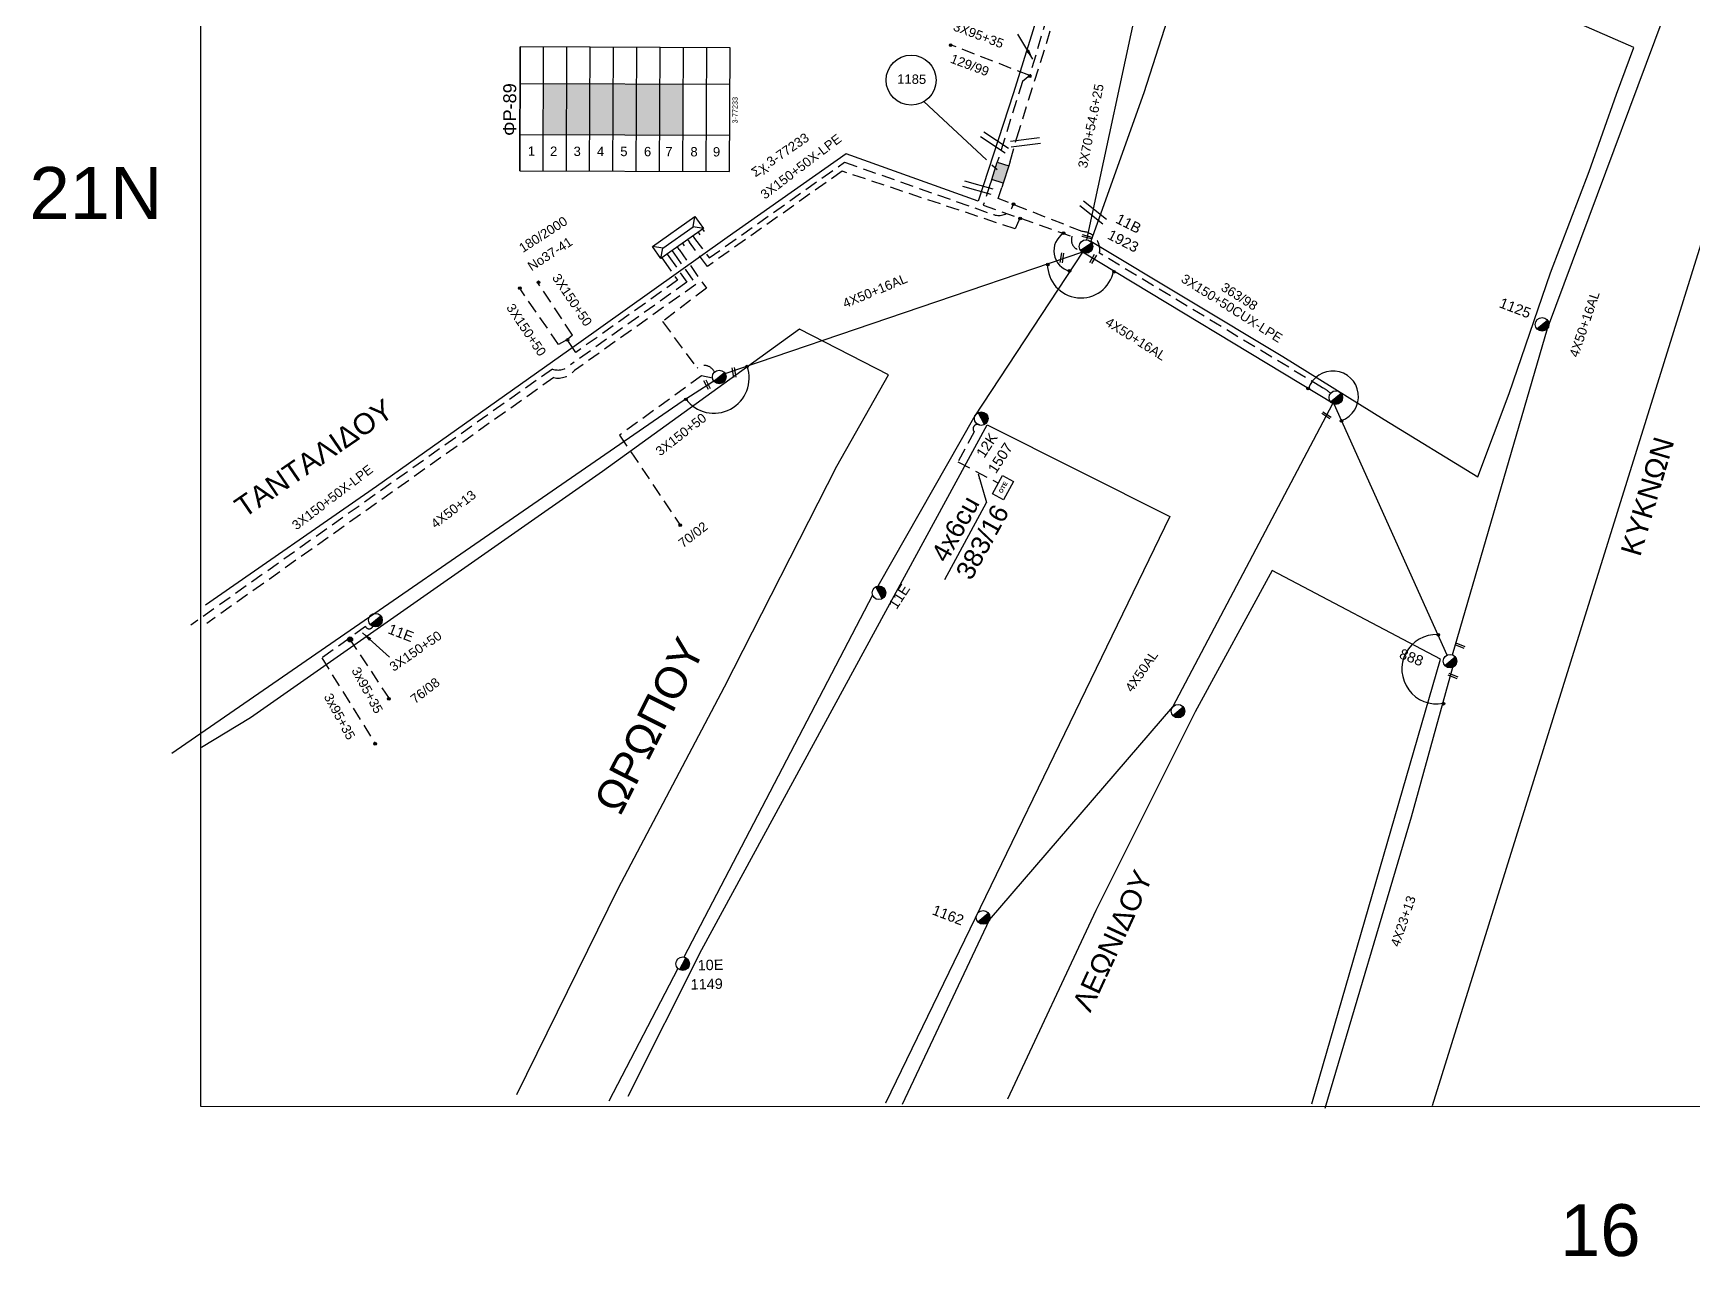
# Model space of a CAD drawing. Header units: millimetres. Extents: x 2087 to 5289, y 222 to 1137.
# Drawn here: x 2090.4 to 2250.6, y 223.8 to 341.8 of the extents above; entities that cross this region are included whole.
import ezdxf
from ezdxf.enums import TextEntityAlignment as Align

# ---------------------------------------------------------------- set-up
doc = ezdxf.new("R2010")
doc.units = ezdxf.units.MM
doc.linetypes.add('DASHED', pattern=[19.05, 12.7, -6.35])
for name, color, linetype in [('Link Box 4 Διευθύνσεων', 7, 'Continuous'), ('Pillar OTE', 7, 'Continuous'), ('Άγνωστα', 7, 'Continuous'), ('Ασφαλειοκιβώτια Χ.Τ 9 αναχωρήσεων', 7, 'Continuous'), ('Γυμνά εναέρια ΧΤ και ΦΟΠ (3Φ)   4x50+16AL', 7, 'Continuous'), ('Επιγραφές - Σχήματα', 7, 'Continuous'), ('Καλώδια ΧΤ   3x150+50CU', 7, 'DASHED'), ('Καλώδια ΧΤ   3x150AL+50CU', 7, 'DASHED'), ('Καλώδια ΧΤ   3x150AL+50XLPE', 7, 'DASHED'), ('Καλώδια ΧΤ   4x50AL', 7, 'DASHED'), ('Μηχανική τομή', 7, 'Continuous'), ('Στύλος ΦΜ', 7, 'Continuous'), ('Στύλος ΦΜ @ 1', 7, 'Continuous'), ('Συνδέσεις', 7, 'Continuous'), ('Τομή', 7, 'Continuous'), ('Υποσταθμός πόλεως', 7, 'Continuous'), ('Υπόβαθρο ΔΕΗ', 7, 'Continuous'), ('Υπόγεια καλώδια Παροχών ΧΤ   4x50AL', 7, 'DASHED'), ('Υπόγεια καλώδια Παροχών ΧΤ   4x6', 7, 'DASHED'), ('Υπόγειο καλώδιο Μέσης Τάσης 20KV', 7, 'Continuous')]:
    doc.layers.add(name, color=color, linetype=linetype)
doc.styles.add('arial', font='arial.ttf')
doc.styles.get("Standard").update_dxf_attribs({"font": 'arial.ttf'})
doc.linetypes.add('SYN_LINE', pattern='A,0.5,-0.0001,["/\\/\\/\\/",Standard,S=0.1,R=0,X=0,Y=-0.05],-0.25', length=0.7501)
doc.dimstyles.new('ISO-25', dxfattribs={"dimtxt": 2.5, "dimasz": 2.5, "dimexe": 1.25, "dimexo": 0.625, "dimtad": 1, "dimtxsty": 'Standard', "dimcen": 2.5, "dimadec": 0, "dimazin": 0, "dimtfac": 1, "dimtmove": 0, "dimatfit": 3, "dimfxl": 1, "dimarcsym": 0})

# ---------------------------------------------------------------- blocks, each defined once
blk = doc.blocks.new('ΤΟΜΗ')
at = {"layer": 'Τομή', "ltscale": 40}
for p, q in [((-5.68, 0), (5.68, 0)), ((5.68, -2.33), (-5.68, -2.33))]:
    blk.add_line(p, q, dxfattribs=at)
blk = doc.blocks.new('ΜΗΧΑΝΙΚΗ ΤΟΜΗ')
at = {"layer": 'Μηχανική τομή', "ltscale": 40}
for p, q in [((-1.89, 0.78), (1.89, 0.78)), ((1.89, 0), (-1.89, 0))]:
    blk.add_line(p, q, dxfattribs=at)
blk = doc.blocks.new('ΥΠΑΡΧΩΝ ΤΣΙΜΕΝΤΕΝΙΟΣ ΣΤΥΛΟΣ')
at = {"layer": 'Στύλος ΦΜ'}
blk.add_hatch(color=7, dxfattribs=at).paths.add_polyline_path([(-1.29, -2.28, 0.574793), (2.62, 0, 0.268822), (1.3, 2.27)])
at = {"layer": 'Στύλος ΦΜ', "color": 7}
blk.add_line((-1.29, -2.28), (1.3, 2.27), dxfattribs=at)
blk.add_circle((0, 0), 2.62, dxfattribs=at)
at = {"layer": 'Στύλος ΦΜ', "flags": 4}
for tag, p in [('ΤΥΠΟΣ', (-4.91, 3.03)), ('ΑΡΙΘΜΟΣ', (-4.68, 8.05))]:
    blk.add_attdef(tag, p, '', height=4, dxfattribs=at)
blk = doc.blocks.new('LINK BOX 4 ΑΝΑΧΩΡΗΣΕΩΝ')
at = {"layer": 'Link Box 4 Διευθύνσεων', "ltscale": 40}
blk.add_hatch(color=256, dxfattribs=at).paths.add_polyline_path([(-3.54, 0), (-3.54, -4.67), (3.54, -4.67), (3.54, 0)])
for p, q in [((-3.54, 0), (-5.33, 0)), ((5.33, 0), (3.54, 0)), ((-3.54, -4.67), (-5.33, -4.67)), ((5.33, -4.67), (3.54, -4.67))]:
    blk.add_line(p, q, dxfattribs=at)
blk.add_lwpolyline([(-3.54, -4.67), (-3.54, 0), (3.54, 0), (3.54, -4.67)], close=True, dxfattribs=at)
blk = doc.blocks.new('ΑΣΦΑΛΕΙΟΚΙΒΩΤΙΟ ΥΠΟΣΤΑΘΜΟΥ 9 ΑΝΑΧΩΡΗΣΕΩΝ')
at = {"layer": 'Ασφαλειοκιβώτια Χ.Τ 9 αναχωρήσεων', "ltscale": 40}
for p, q in [((-23.8, 40.36), (24.02, 40.36)), ((-9.72, 40.36), (-9.72, -40.64)), ((9.94, 40.36), (9.94, -40.64)), ((-23.8, 31.36), (24.02, 31.36)), ((-23.8, 22.36), (24.02, 22.36)), ((-23.8, 13.36), (24.02, 13.36)), ((-23.8, 4.36), (24.02, 4.36)), ((-23.8, -4.64), (24.02, -4.64)), ((-23.8, -13.64), (24.02, -13.64)), ((-23.8, -22.64), (24.02, -22.64)), ((-23.8, -31.64), (24.02, -31.64))]:
    blk.add_line(p, q, dxfattribs=at)
at = {"layer": 'Ασφαλειοκιβώτια Χ.Τ 9 αναχωρήσεων'}
blk.add_lwpolyline([(-23.8, -40.64), (24.02, -40.64), (24.02, 40.36), (-23.8, 40.36)], close=True, dxfattribs=at)
for s, p in [('1', (-17.96, 37.24)), ('2', (-17.96, 28.67)), ('3', (-17.96, 19.6)), ('4', (-17.96, 10.58)), ('5', (-17.96, 1.57)), ('6', (-17.96, -7.57)), ('7', (-17.96, -15.81)), ('8', (-17.96, -25.5)), ('9', (-17.96, -34.19))]:
    blk.add_text(s, height=3.6, rotation=270, dxfattribs=at).set_placement(p)
at = {"layer": 'Ασφαλειοκιβώτια Χ.Τ 9 αναχωρήσεων', "ltscale": 40}
for tag, height, p in [('ΟΝΟΜΑ', 5, (-0.16, 44.31)), ('ΚΕΙΜΕΝΟ 1', 2, (17.06, 35.59)), ('ΚΕΙΜΕΝΟ 2', 2, (17.06, 26.88)), ('ΚΕΙΜΕΝΟ 3', 2, (17.06, 17.69)), ('ΚΕΙΜΕΝΟ 4', 2, (17.06, 8.71)), ('ΚΕΙΜΕΝΟ 5', 2, (17.06, -0.13)), ('ΚΕΙΜΕΝΟ 6', 2, (17.06, -9.05)), ('ΚΕΙΜΕΝΟ 7', 2, (17.06, -18.13)), ('ΚΕΙΜΕΝΟ 8', 2, (17.06, -26.85)), ('ΚΕΙΜΕΝΟ 9', 2, (17.06, -35.99)), ('ΣΧ', 2, (-0.1, -42.64))]:
    blk.add_attdef(tag, text='', height=height, dxfattribs=at).set_placement(p, align=Align.MIDDLE_CENTER)
blk = doc.blocks.new('_ΣΥΝΔΕΣΗ')
at = {"layer": 'Συνδέσεις', "linetype": 'SYN_LINE', "ltscale": 40}
blk.add_hatch(color=256, dxfattribs=at).paths.add_polyline_path([(0.5, -0.01, 1), (-0.5, -0.01, 1)])
at = {"layer": 'Συνδέσεις'}
blk.add_circle((0, -0.01), 0.5, dxfattribs=at)
blk = doc.blocks.new('ΥΠΟΣΤΑΘΜΟΣ ΠΟΛΕΩΣ 9 ΑΝΑΧΩΡΗΣΕΩΝ')
at = {"layer": 'Υποσταθμός πόλεως', "ltscale": 40}
for p, q in [((-9.63, -2.82), (-9.63, -4)), ((-7.12, -2.82), (-7.12, -4)), ((-4.84, -2.82), (-4.84, -4)), ((-2.36, -2.82), (-2.36, -4)), ((0.09, -2.82), (0.09, -4)), ((2.55, -2.82), (2.55, -4)), ((5.02, -2.82), (5.02, -4)), ((7.48, -2.82), (7.48, -4)), ((9.61, -2.82), (9.61, -4))]:
    blk.add_line(p, q, dxfattribs=at)
blk.add_lwpolyline([(-10.02, 2.82), (10.02, 2.82), (10.02, -2.82), (-10.02, -2.82)], close=True, dxfattribs=at)
for points in [[(-7.21, 0), (-10.02, 2.82)], [(-10.02, -2.82), (-7.21, 0)], [(-7.21, 0), (7.21, 0)], [(7.21, 0), (10.02, 2.82)], [(10.02, -2.82), (7.21, 0)]]:
    blk.add_lwpolyline(points, dxfattribs=at)
at = {"layer": 'Υποσταθμός πόλεως', "linetype": 'SYN_LINE', "ltscale": 40, "flags": 1}
for tag, p in [('ΜΕΤΑΣΧΗΜΑΤΙΣΜΟΣ', (10.79, 1.71)), ('ΙΣΧΥΣ', (10.77, -1.08)), ('ΑΡΙΘΜΟΣ', (10.89, -3.8))]:
    blk.add_attdef(tag, p, '', height=1.8, dxfattribs=at)
blk = doc.blocks.new('PILLAR ΟΤΕ')
at = {"layer": 'Pillar OTE', "ltscale": 40}
blk.add_lwpolyline([(-3.31, 2.02), (3.39, 2.02), (3.39, -1.99), (-3.31, -1.99)], close=True, dxfattribs=at)
at = {"layer": 'Pillar OTE', "insert": (-1.81, 0.71), "char_height": 1.3575, "width": 109.961, "attachment_point": 1}
blk.add_mtext('{\\fArial|b1|i0|c161|p34;OTE}', dxfattribs=at)

msp = doc.modelspace()

# ---------------------------------------------------------------- hatches: boundary and pattern name
at = {"layer": 'Ασφαλειοκιβώτια Χ.Τ 9 αναχωρήσεων'}
h = msp.add_hatch(color=27, dxfattribs=at)
h.dxf.hatch_style = 1
h.paths.add_polyline_path([(2139.64, 336.98), (2139.63, 332.06), (2141.88, 332.05), (2141.89, 336.97)])
h = msp.add_hatch(color=173, dxfattribs=at)
h.dxf.hatch_style = 1
h.paths.add_polyline_path([(2141.89, 336.97), (2141.88, 332.05), (2144.13, 332.05), (2144.14, 336.96)])
h = msp.add_hatch(color=30, dxfattribs=at)
h.dxf.hatch_style = 1
h.paths.add_polyline_path([(2144.14, 336.96), (2144.13, 332.05), (2146.38, 332.04), (2146.39, 336.95)])
h = msp.add_hatch(color=6, dxfattribs=at)
h.dxf.hatch_style = 1
h.paths.add_polyline_path([(2146.39, 336.95), (2146.38, 332.04), (2148.63, 332.03), (2148.64, 336.94)])
h = msp.add_hatch(color=62, dxfattribs=at)
h.dxf.hatch_style = 1
h.paths.add_polyline_path([(2148.64, 336.94), (2148.63, 332.03), (2150.88, 332.02), (2150.89, 336.94)])
h = msp.add_hatch(color=133, dxfattribs=at)
h.dxf.hatch_style = 1
h.paths.add_polyline_path([(2150.89, 336.94), (2150.88, 332.02), (2153.13, 332.01), (2153.14, 336.93)])

# ---------------------------------------------------------------- linework, layer by layer
at = {"layer": 'Άγνωστα', "color": 133, "linetype": 'SYN_LINE', "ltscale": 10}
msp.add_lwpolyline([(2202.79, 371.83), (2192.07, 321.91)], dxfattribs=at)
at = {"layer": 'Άγνωστα', "color": 6, "linetype": 'DASHED', "ltscale": 0.1}
msp.add_lwpolyline([(2186.58, 337.74), (2178.94, 340.71)], dxfattribs=at)
at = {"layer": 'Άγνωστα', "color": 27, "linetype": 'SYN_LINE', "ltscale": 10}
for points in [[(2191.67, 320.7), (2181.3, 304.94), (2171.92, 288.52)], [(2171.42, 287.64), (2153.22, 252.74)], [(2152.64, 251.63), (2145.97, 238.84)]]:
    msp.add_lwpolyline(points, dxfattribs=at)
at = {"layer": 'Άγνωστα', "color": 173, "linetype": 'DASHED', "ltscale": 0.1}
for points in [[(2120.92, 283.47), (2118.28, 281.58), (2123.42, 273.34)], [(2120.92, 283.47), (2124.76, 277.68)]]:
    msp.add_lwpolyline(points, dxfattribs=at)
at = {"layer": 'Άγνωστα', "color": 7}
for centre, radius, start, end in [((2190.91, 320.84), 2, 122.5737, 256.7763), ((2191.52, 319.52), 3.22, 179.332, 348.7322), ((2156.12, 308.57), 3.39, 216.4274, 19.5079), ((2215.83, 306.79), 2.47, 289.9615, 162.0772), ((2225.83, 280.5), 3.34, 87.6851, 281.0446)]:
    msp.add_arc(centre, radius, start, end, dxfattribs=at)
at = {"layer": 'Γυμνά εναέρια ΧΤ και ΦΟΠ (3Φ)   4x50+16AL', "color": 30, "ltscale": 40}
for points in [[(2227.39, 281.87), (2236.54, 313.35), (2250.91, 351.88), (2260.49, 368.29), (2273.98, 384.43), (2289.46, 436.56)], [(2174.3, 238.55), (2182.69, 256.32), (2200.4, 276.88), (2215.82, 306.11)]]:
    msp.add_lwpolyline(points, dxfattribs=at)
at = {"layer": 'Γυμνά εναέρια ΧΤ και ΦΟΠ (3Φ)   4x50+16AL', "color": 173, "ltscale": 40}
msp.add_lwpolyline([(2226.85, 281.86), (2215.96, 306.05), (2191.67, 320.7), (2157.27, 309.01), (2153.03, 306.31), (2103.79, 272.38)], dxfattribs=at)
at = {"layer": 'Επιγραφές - Σχήματα'}
for points in [[(3200.59, 789.29), (3200.59, 789.29), (2106.58, 789.29), (2106.58, 238.36), (3200.59, 238.29)], [(2176.35, 335.23), (2182.42, 329.61)], [(2182.93, 329.14), (2183.43, 328.68)]]:
    msp.add_lwpolyline(points, dxfattribs=at)
msp.add_circle((2175.13, 337.3), 2.41, dxfattribs=at)
at = {"layer": 'Καλώδια ΧΤ   3x150+50CU', "color": 62, "linetype": 'DASHED', "ltscale": 0.1}
msp.add_lwpolyline([(2151.77, 320.29), (2153.51, 317.82), (2142.27, 309.85, -0.289384), (2140.52, 309.44), (2105.62, 284.73)], format="xyb", dxfattribs=at)
at = {"layer": 'Καλώδια ΧΤ   3x150+50CU', "color": 6, "linetype": 'DASHED', "ltscale": 0.1}
msp.add_lwpolyline([(2152.23, 320.62), (2154.36, 317.6), (2142.67, 309.31, -0.271741), (2140.65, 308.61), (2107.19, 284.92)], format="xyb", dxfattribs=at)
at = {"layer": 'Καλώδια ΧΤ   3x150+50CU', "color": 173, "linetype": 'DASHED', "ltscale": 0.1}
for points in [[(2152.74, 320.97), (2155.38, 317.23), (2151.15, 314.01), (2151.15, 314.01), (2151.15, 314.01), (2154.48, 309.53, -0.510983), (2156.15, 309.14)], [(2123.19, 284.62, -0.64176), (2122.5, 284.6), (2120.81, 283.39)]]:
    msp.add_lwpolyline(points, format="xyb", dxfattribs=at)
at = {"layer": 'Καλώδια ΧΤ   3x150+50CU', "color": 133, "linetype": 'DASHED', "ltscale": 0.1}
for points in [[(2151.25, 319.93), (2152.6, 318.01), (2142.78, 311.04), (2142.05, 312.15)], [(2142.47, 312.71), (2139.09, 317.82)], [(2141.12, 311.8), (2137.48, 317.07)]]:
    msp.add_lwpolyline(points, dxfattribs=at)
at = {"layer": 'Καλώδια ΧΤ   3x150+50CU', "color": 133, "linetype": 'DASHED', "ltscale": 0.2}
msp.add_lwpolyline([(2142.47, 312.71), (2141.99, 312.28), (2141.12, 311.8)], dxfattribs=at)
at = {"layer": 'Καλώδια ΧΤ   3x150+50CU', "color": 173, "linetype": 'DASHED', "ltscale": 0.1}
msp.add_lwpolyline([(2155.97, 308.57), (2154.91, 308.79), (2147.01, 303.05), (2152.86, 294.39)], dxfattribs=at)
at = {"layer": 'Καλώδια ΧΤ   3x150AL+50CU', "color": 30, "linetype": 'DASHED', "ltscale": 0.1}
for points in [[(2154.25, 322.04), (2155.65, 320.15), (2168.71, 329.39), (2183.12, 324.33, 0.36083), (2184.85, 324.97, 0.074148), (2185.01, 325.36, -0.794874)], [(2215.61, 307.1, 0.06999), (2214.83, 307.64), (2193.31, 320.62, 0.463742), (2191.63, 322.7), (2183.53, 325.89), (2183.89, 326.94)]]:
    msp.add_lwpolyline(points, format="xyb", dxfattribs=at)
at = {"layer": 'Καλώδια ΧΤ   3x150AL+50XLPE', "color": 62, "linetype": 'DASHED', "ltscale": 0.1}
msp.add_lwpolyline([(2184.7, 329.47), (2185.33, 331.74), (2189.25, 344.22), (2192.14, 353.98), (2196.02, 364.74), (2198.09, 370.6), (2200.49, 370.91), (2200.49, 370.91, 0.857109), (2205.13, 375.29)], format="xyb", dxfattribs=at)
at = {"layer": 'Καλώδια ΧΤ   3x150AL+50XLPE', "color": 6, "linetype": 'DASHED', "ltscale": 0.1}
msp.add_lwpolyline([(2200.01, 373), (2200.04, 372.76, -0.204322), (2199.82, 371.99, -0.305513), (2197.63, 371.32), (2193.34, 359.84), (2190.64, 351.19), (2188.77, 345.19), (2186.58, 337.74), (2185.87, 337.16), (2183.59, 329.83)], format="xyb", dxfattribs=at)
at = {"layer": 'Καλώδια ΧΤ   3x150AL+50XLPE', "color": 27, "linetype": 'DASHED', "ltscale": 0.1}
msp.add_lwpolyline([(2185.63, 324), (2185.19, 322.95), (2168.48, 328.52), (2155.48, 319.33), (2153.74, 321.68)], dxfattribs=at)
msp.add_lwpolyline([(2182.78, 327.29), (2182.78, 327.29), (2182.09, 325.24), (2190.65, 322.24), (2190.62, 322.03, 0.42911), (2191.46, 320.9, -4.114773)], format="xyb", dxfattribs=at)
at = {"layer": 'Υπόβαθρο ΔΕΗ'}
for points in [[(2106.93, 354.33), (2133.53, 372.93), (2146.7, 382.91), (2167.42, 374.28), (2193.42, 363), (2185.02, 336.09), (2181.61, 325.63), (2168.86, 330.19), (2157.4, 322.11), (2142.85, 311.79), (2123.55, 298.13), (2107.06, 286.66)], [(2192.47, 321.76), (2210.99, 310.66), (2220.78, 304.58), (2229.82, 299.04), (2232.84, 307.07), (2236.84, 318.71), (2240.57, 328.49), (2243.19, 335.95), (2244.87, 340.44), (2204.64, 358.03), (2197.59, 336.08), (2192.47, 321.76)], [(2256.45, 237.89), (2260.93, 248.98), (2266.4, 262.61), (2272.21, 277.08), (2280.09, 294.67), (2286.02, 309.06), (2287.83, 312.76), (2271.81, 351.87), (2259.41, 347.4), (2225.41, 238.39)], [(2137.09, 239.48), (2146.87, 259.34), (2157.13, 278.81), (2167.97, 300.08), (2172.94, 308.88), (2164.38, 313.3), (2145.37, 299.55), (2125.56, 285.72), (2111.38, 275.82), (2106.65, 272.94)], [(2147.82, 239.33), (2154.95, 253.47), (2154.95, 253.47), (2154.95, 253.47), (2154.95, 253.47), (2154.95, 253.47), (2182.49, 304.06), (2200.1, 295.21), (2172.68, 238.66), (2172.68, 238.66), (2172.68, 238.66), (2172.68, 238.66), (2172.68, 238.66), (2172.68, 238.66)], [(2178.39, 289.16), (2182.41, 296.56)], [(2213.81, 238.58), (2226.22, 281.47), (2209.97, 290.01), (2209.97, 290.01), (2209.97, 290.01), (2209.97, 290.01), (2209.97, 290.01), (2209.97, 290.01), (2202.53, 276.39), (2202.53, 276.39), (2192.95, 257.23), (2184.44, 239.05)]]:
    msp.add_lwpolyline(points, dxfattribs=at)
at = {"layer": 'Υπόγεια καλώδια Παροχών ΧΤ   4x6', "color": 27, "linetype": 'DASHED', "ltscale": 0.1}
msp.add_lwpolyline([(2181.8, 304.01, 0.913063), (2181.23, 303.39), (2179.65, 300.5), (2183.56, 298.43)], format="xyb", dxfattribs=at)
at = {"layer": 'Υπόγειο καλώδιο Μέσης Τάσης 20KV', "color": 5}
msp.add_lwpolyline([(2215.1, 238.18), (2223.43, 266.25), (2227.42, 280.68)], dxfattribs=at)

# ---------------------------------------------------------------- block references
at = {"layer": 'Link Box 4 Διευθύνσεων', "xscale": 0.25, "yscale": 0.25, "zscale": 0.25, "rotation": 72.345981667755}
msp.add_blockref('LINK BOX 4 ΑΝΑΧΩΡΗΣΕΩΝ', (2183.18, 328.56), dxfattribs=at)
at = {"layer": 'Pillar OTE', "xscale": 0.2985806732854144, "yscale": 0.2985806732854144, "zscale": 0.2985806732854144, "rotation": 61.43592416377429}
msp.add_blockref('PILLAR ΟΤΕ', (2184, 297.99), dxfattribs=at)
at = {"layer": 'Ασφαλειοκιβώτια Χ.Τ 9 αναχωρήσεων', "xscale": 0.2500000000000001, "yscale": 0.2500000000000001, "zscale": 0.2500000000000001, "rotation": 89.79863056021844}
msp.add_blockref('ΑΣΦΑΛΕΙΟΚΙΒΩΤΙΟ ΥΠΟΣΤΑΘΜΟΥ 9 ΑΝΑΧΩΡΗΣΕΩΝ', (2147.48, 334.46), dxfattribs=at).add_auto_attribs({'ΟΝΟΜΑ': 'ΦΡ-89', 'ΣΧ': '3-77233'})
at = {"layer": 'Μηχανική τομή', "xscale": 0.2499999999999996, "yscale": 0.2499999999999996, "zscale": 0.2499999999999996}
for p, rotation in [((2192.06, 322.11), 344.7342667836267), ((2189.78, 320.15), 80.80526335062865), ((2192.61, 320.11), 240.4077366221233), ((2158.14, 309.13), 99.58232221702717), ((2155.54, 307.97), 117.9463166642544), ((2215.15, 304.9), 327.5541227343655), ((2228.06, 282.68), 337.3455965185697), ((2227.38, 279.75), 337.3455965185697)]:
    msp.add_blockref('ΜΗΧΑΝΙΚΗ ΤΟΜΗ', p, dxfattribs=dict(at, rotation=rotation))
at = {"layer": 'Στύλος ΦΜ @ 1', "ltscale": 40}
ref = msp.add_blockref('ΥΠΑΡΧΩΝ ΤΣΙΜΕΝΤΕΝΙΟΣ ΣΤΥΛΟΣ', (2192.01, 321.26), dxfattribs=dict(at, xscale=0.2499999999999998, yscale=0.2499999999999998, zscale=0.2499999999999998, rotation=333.0643988294692))
ref.add_attrib('ΤΥΠΟΣ', '11B', (2194.79, 323.59), dxfattribs={"layer": 'Στύλος ΦΜ', "height": 1, "rotation": 333.0644, "flags": 4})
ref.add_attrib('ΑΡΙΘΜΟΣ', '1923', (2193.99, 322.05), dxfattribs={"layer": 'Στύλος ΦΜ', "height": 1, "rotation": 333.0644, "flags": 4})
ref = msp.add_blockref('ΥΠΑΡΧΩΝ ΤΣΙΜΕΝΤΕΝΙΟΣ ΣΤΥΛΟΣ', (2236.02, 313.75), dxfattribs=dict(at, xscale=0.2499999999999998, yscale=0.2499999999999998, zscale=0.2499999999999998, rotation=339.0562755222887))
ref.add_attrib('ΑΡΙΘΜΟΣ', '1125', (2231.8, 315.42), dxfattribs={"layer": 'Στύλος ΦΜ', "height": 1, "rotation": 339.0563, "flags": 4})
at = {"layer": 'Στύλος ΦΜ @ 1', "ltscale": 40, "xscale": 0.2499999999999998, "yscale": 0.2499999999999998, "zscale": 0.2499999999999998, "rotation": 339.0562755222887}
for p in [(2156.62, 308.68), (2216.12, 306.69), (2200.89, 276.45)]:
    msp.add_blockref('ΥΠΑΡΧΩΝ ΤΣΙΜΕΝΤΕΝΙΟΣ ΣΤΥΛΟΣ', p, dxfattribs=at)
at = {"layer": 'Στύλος ΦΜ @ 1', "ltscale": 40}
ref = msp.add_blockref('ΥΠΑΡΧΩΝ ΤΣΙΜΕΝΤΕΝΙΟΣ ΣΤΥΛΟΣ', (2181.9, 304.66), dxfattribs=dict(at, xscale=0.2499999999999998, yscale=0.2499999999999998, zscale=0.2499999999999998, rotation=56.93684949067504))
ref.add_attrib('ΤΥΠΟΣ', '12Κ', (2182.18, 300.78), dxfattribs={"layer": 'Στύλος ΦΜ', "height": 1, "rotation": 56.9368, "flags": 4})
ref.add_attrib('ΑΡΙΘΜΟΣ', '1507', (2183.31, 299.29), dxfattribs={"layer": 'Στύλος ΦΜ', "height": 1, "rotation": 56.9368, "flags": 4})
ref = msp.add_blockref('ΥΠΑΡΧΩΝ ΤΣΙΜΕΝΤΕΝΙΟΣ ΣΤΥΛΟΣ', (2172.03, 287.87), dxfattribs=dict(at, xscale=0.2499999999999998, yscale=0.2499999999999998, zscale=0.2499999999999998, rotation=56.93684949067504))
ref.add_attrib('ΤΥΠΟΣ', '11E', (2173.73, 286.19), dxfattribs={"layer": 'Στύλος ΦΜ', "height": 1, "rotation": 56.9368, "flags": 4})
ref = msp.add_blockref('ΥΠΑΡΧΩΝ ΤΣΙΜΕΝΤΕΝΙΟΣ ΣΤΥΛΟΣ', (2123.45, 285.23), dxfattribs=dict(at, xscale=0.2499999999999998, yscale=0.2499999999999998, zscale=0.2499999999999998, rotation=339.0562755222887))
ref.add_attrib('ΤΥΠΟΣ', '11Ε', (2124.57, 283.98), dxfattribs={"layer": 'Στύλος ΦΜ', "height": 1, "rotation": 339.0563, "flags": 4})
ref = msp.add_blockref('ΥΠΑΡΧΩΝ ΤΣΙΜΕΝΤΕΝΙΟΣ ΣΤΥΛΟΣ', (2227.14, 281.27), dxfattribs=dict(at, xscale=0.2499999999999998, yscale=0.2499999999999998, zscale=0.2499999999999998, rotation=339.0562755222887))
ref.add_attrib('ΑΡΙΘΜΟΣ', '888', (2222.15, 281.59), dxfattribs={"layer": 'Στύλος ΦΜ', "height": 1, "rotation": 339.0563, "flags": 4})
ref = msp.add_blockref('ΥΠΑΡΧΩΝ ΤΣΙΜΕΝΤΕΝΙΟΣ ΣΤΥΛΟΣ', (2182.08, 256.56), dxfattribs=dict(at, xscale=0.2499999999999998, yscale=0.2499999999999998, zscale=0.2499999999999998, rotation=339.0562755222887))
ref.add_attrib('ΑΡΙΘΜΟΣ', '1162', (2177.08, 256.88), dxfattribs={"layer": 'Στύλος ΦΜ', "height": 1, "rotation": 339.0563, "flags": 4})
ref = msp.add_blockref('ΥΠΑΡΧΩΝ ΤΣΙΜΕΝΤΕΝΙΟΣ ΣΤΥΛΟΣ', (2153.1, 252.1), dxfattribs=dict(at, xscale=0.2499999999999998, yscale=0.2499999999999998, zscale=0.2499999999999998, rotation=1.42138556658956))
ref.add_attrib('ΤΥΠΟΣ', '10E', (2154.55, 251.45), dxfattribs={"layer": 'Στύλος ΦΜ', "height": 1, "rotation": 1.4214, "flags": 4})
ref.add_attrib('ΑΡΙΘΜΟΣ', '1149', (2153.87, 249.6), dxfattribs={"layer": 'Στύλος ΦΜ', "height": 1, "rotation": 1.4214, "flags": 4})
at = {"layer": 'Συνδέσεις'}
for p, xscale, yscale, zscale in [((2178.95, 340.67), 0.25, 0.25, 0.25), ((2186.58, 337.68), 0.25, 0.25, 0.25), ((2185.01, 325.34), 0.25, 0.25, 0.25), ((2185.66, 323.96), 0.25, 0.25, 0.25), ((2189.85, 322.54), 0.25, 0.25, 0.25), ((2188.32, 319.52), 0.25, 0.25, 0.25), ((2190.43, 318.91), 0.25, 0.25, 0.25), ((2194.71, 318.82), 0.25, 0.25, 0.25), ((2137.38, 317.24), 0.25, 0.25, 0.25), ((2139.18, 317.81), 0.25, 0.25, 0.25), ((2141.98, 312.25), 0.25, 0.25, 0.25), ((2159.28, 309.68), 0.25, 0.25, 0.25), ((2213.45, 307.56), 0.25, 0.25, 0.25), ((2153.4, 306.52), 0.25, 0.25, 0.25), ((2216.67, 304.44), 0.25, 0.25, 0.25), ((2152.86, 294.39), 0.25, 0.25, 0.25), ((2121, 283.37), 0.4777242751394019, 0.4777242751394019, 0.4777242751394019), ((2226.01, 283.81), 0.25, 0.25, 0.25), ((2124.74, 277.64), 0.25, 0.25, 0.25), ((2226.51, 277.17), 0.25, 0.25, 0.25), ((2123.43, 273.3), 0.25, 0.25, 0.25)]:
    msp.add_blockref('_ΣΥΝΔΕΣΗ', p, dxfattribs=dict(at, xscale=xscale, yscale=yscale, zscale=zscale))
at = {"layer": 'Τομή', "xscale": 0.2499999999999994, "yscale": 0.2499999999999994, "zscale": 0.2499999999999994}
for p, rotation in [((2183.03, 331.05), 146.4948159981799), ((2186.13, 331.59), 6.856879722629408), ((2181.66, 327.21), 344.0337565409222), ((2192.52, 324.31), 141.5184868393996)]:
    msp.add_blockref('ΤΟΜΗ', p, dxfattribs=dict(at, rotation=rotation))
at = {"layer": 'Υποσταθμός πόλεως', "xscale": 0.2499999999999529, "yscale": 0.2499999999999529, "zscale": 0.2499999999999529, "rotation": 35.2109021467973}
msp.add_blockref('ΥΠΟΣΤΑΘΜΟΣ ΠΟΛΕΩΣ 9 ΑΝΑΧΩΡΗΣΕΩΝ', (2152.64, 322.13), dxfattribs=at)

# ---------------------------------------------------------------- texts
at = {"ltscale": 40, "char_height": 5, "width": 21.1415, "attachment_point": 1, "style": 'arial'}
for s, insert in [('21Ν', (2090.07, 328.92)), ('16', (2237.75, 228.91))]:
    msp.add_mtext(s, dxfattribs=dict(at, insert=insert))
at = {"layer": 'Άγνωστα', "ltscale": 40, "char_height": 0.9, "attachment_point": 1, "style": 'arial'}
for s, insert, width, rotation in [('\\A1;3X95+35', (2179.43, 342.97), 68.5813, 339.4651), ('\\A1;129/99', (2179.16, 339.85), 68.5813, 339.4651), ('3X70+54.6+25', (2191.22, 328.93), 69.1904, 78.5688), ('3X150+50X-LPE', (2160.49, 326.48), 69.1904, 37.3159), ('180/2000', (2137.18, 321.38), 69.1904, 32.8205), ('Νο37-41', (2138.02, 319.61), 69.1904, 32.8565), ('3X150+50', (2141.2, 318.76), 69.1904, 303.837), ('3X150+50CUX-LPE', (2201.58, 318.67), 69.1904, 327.8217), ('363/98', (2205.43, 317.85), 67.2056, 327.8217), ('3X150+50', (2136.78, 315.87), 69.1904, 303.837), ('3X150+50', (2150.37, 301.72), 69.1904, 37.8064), ('3X150+50X-LPE', (2115.28, 294.59), 69.1904, 37.3159), ('4X50+13', (2128.69, 294.73), 69.1904, 37.8064), ('70/02', (2152.57, 292.86), 69.1904, 37.8064), ('3X150+50', (2124.69, 280.98), 69.1904, 34.6006), ('3x95+35', (2121.9, 280.82), 69.1904, 298.5251), ('76/08', (2126.72, 277.83), 69.1904, 37.8064), ('3x95+35', (2119.23, 278.29), 69.1904, 298.5251), ('4X23+13', (2221.37, 253.95), 69.1904, 71.2378)]:
    msp.add_mtext(s, dxfattribs=dict(at, insert=insert, width=width, rotation=rotation))
at = {"layer": 'Γυμνά εναέρια ΧΤ και ΦΟΠ (3Φ)   4x50+16AL', "ltscale": 40, "char_height": 0.9, "width": 69.1904, "attachment_point": 1, "style": 'arial'}
for insert, rotation in [((2168.42, 316.13), 22.5254), ((2238.62, 310.79), 71.2378), ((2194.26, 314.49), 327.8217)]:
    msp.add_mtext('4X50+16AL', dxfattribs=dict(at, insert=insert, rotation=rotation))
at = {"layer": 'Επιγραφές - Σχήματα', "char_height": 0.9, "width": 8.5591, "attachment_point": 1}
for s, insert, rotation in [('1185', (2173.8, 337.86), 359.4102), ('Σχ.3-77233', (2159.6, 328.66), 34.4323)]:
    msp.add_mtext(s, dxfattribs=dict(at, insert=insert, rotation=rotation))
at = {"layer": 'Επιγραφές - Σχήματα', "ltscale": 40, "width": 21.1415, "attachment_point": 1, "style": 'arial'}
for s, insert, char_height, rotation in [('TANTAΛIΔOY', (2109.64, 296.67), 2, 34.414), ('KYKNΩN', (2243.56, 291.83), 2, 73.5238), ('ΩPΩ{\\fArial|b0|i0|c204|p34;П}OY', (2144.43, 267.68), 3, 63.0758), ('ΛEΩNIΔOY', (2190.61, 248.15), 2, 65.2135)]:
    msp.add_mtext(s, dxfattribs=dict(at, insert=insert, char_height=char_height, rotation=rotation))
at = {"layer": 'Καλώδια ΧΤ   4x50AL', "ltscale": 40, "insert": (2195.72, 278.72), "char_height": 0.9, "width": 69.1904, "attachment_point": 1, "rotation": 55.2183, "style": 'arial'}
msp.add_mtext('4X50AL', dxfattribs=at)
at = {"layer": 'Υπόγεια καλώδια Παροχών ΧΤ   4x50AL', "color": 7, "ltscale": 0.2, "char_height": 1.8, "attachment_point": 1, "rotation": 61}
for s, insert in [('4x6cu', (2176.98, 291.54)), ('383/16', (2179.35, 289.84))]:
    msp.add_mtext_dynamic_manual_height_columns(s, width=1.8, gutter_width=12.5, heights=[0.118], dxfattribs=dict(at, insert=insert))

# ---------------------------------------------------------------- leaders
at = {"layer": 'Επιγραφές - Σχήματα', "ltscale": 40}
for points, override in [([(2186.88, 339.32), (2185.43, 341.74)], {"dimasz": 1, "dimtad": 0}), ([(2181.61, 299.35), (2182.41, 296.56)], {"dimasz": 0.5, "dimtad": 0}), ([(2122.2, 284.02), (2124.82, 281.67)], {"dimasz": 1, "dimtad": 0})]:
    msp.add_leader(points, dimstyle='ISO-25', override=override, dxfattribs=at)

doc.saveas('drawing.dxf')
